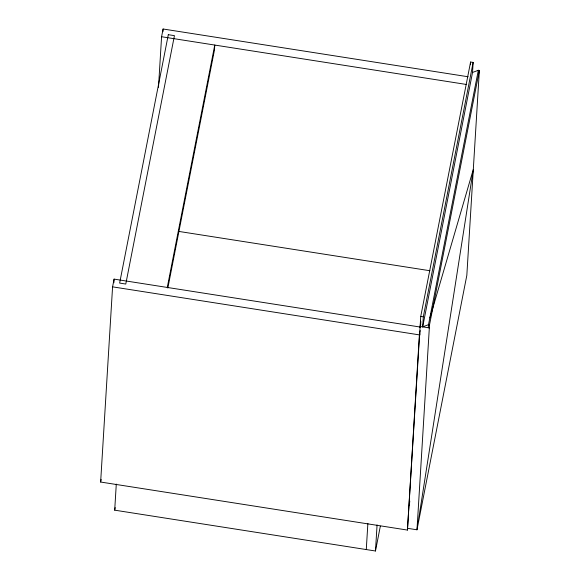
<?xml version="1.0" encoding="UTF-8"?>
<svg xmlns="http://www.w3.org/2000/svg" width="580" height="580" viewBox="0 0 580 580"><rect width="100%" height="100%" fill="white"/><g stroke="black" fill="none" stroke-linecap="round" stroke-linejoin="round"><path stroke-width="0.87" d="M407.784 528.351L416.984 529.794L429.519 324.851L428.497 324.691L422.682 326.873L472.526 72.464L473.135 62.422L470.583 62.024L420.739 316.433L407.443 530.069L100.637 482.038L112.578 286.853L114.093 279.118L420 327.011M113.876 282.728L114.093 279.118M380.342 526.176L375.477 551L114.695 510.168L116.29 484.09M158.485 87.341L161.581 36.736L163.096 29L468.103 76.756M162.929 31.712L163.096 29M366.277 549.557L367.872 523.472M375.477 551L377.072 524.914M407.443 530.069L419.384 334.885L420.224 330.586M422.682 326.873L423.298 316.839L473.135 62.422M428.308 327.758L428.497 324.691L478.333 70.274L479.363 70.434L466.827 275.377L416.984 529.794L473.302 169.418L429.947 317.876M470.416 64.728L470.583 62.024M420.768 321.298L420.565 323.176L420.804 322.241M420.659 321.255L420.101 327.57L420.848 323.727M100.637 482.038L101.145 479.457M114.695 510.168L115.203 507.594M167.272 287.441L214.76 45.059L214.448 50.083L167.838 288.021M429.519 324.851L479.363 70.434M472.526 72.464L478.333 70.274M161.581 36.736L466.588 84.492M178.451 231.362L429.903 270.73M420.739 316.433L423.298 316.839M420.13 326.475L429.33 327.918M112.578 286.853L419.384 334.885M419.862 335.117A9.077 0.544 -81.1 0 1 420.022 333.79M409.408 505.274A9.077 0.544 -81.1 0 1 409.784 501.091M168.301 34.691L119.639 283.083L125.78 284.048L174.435 35.648L168.301 34.691"/></g></svg>
